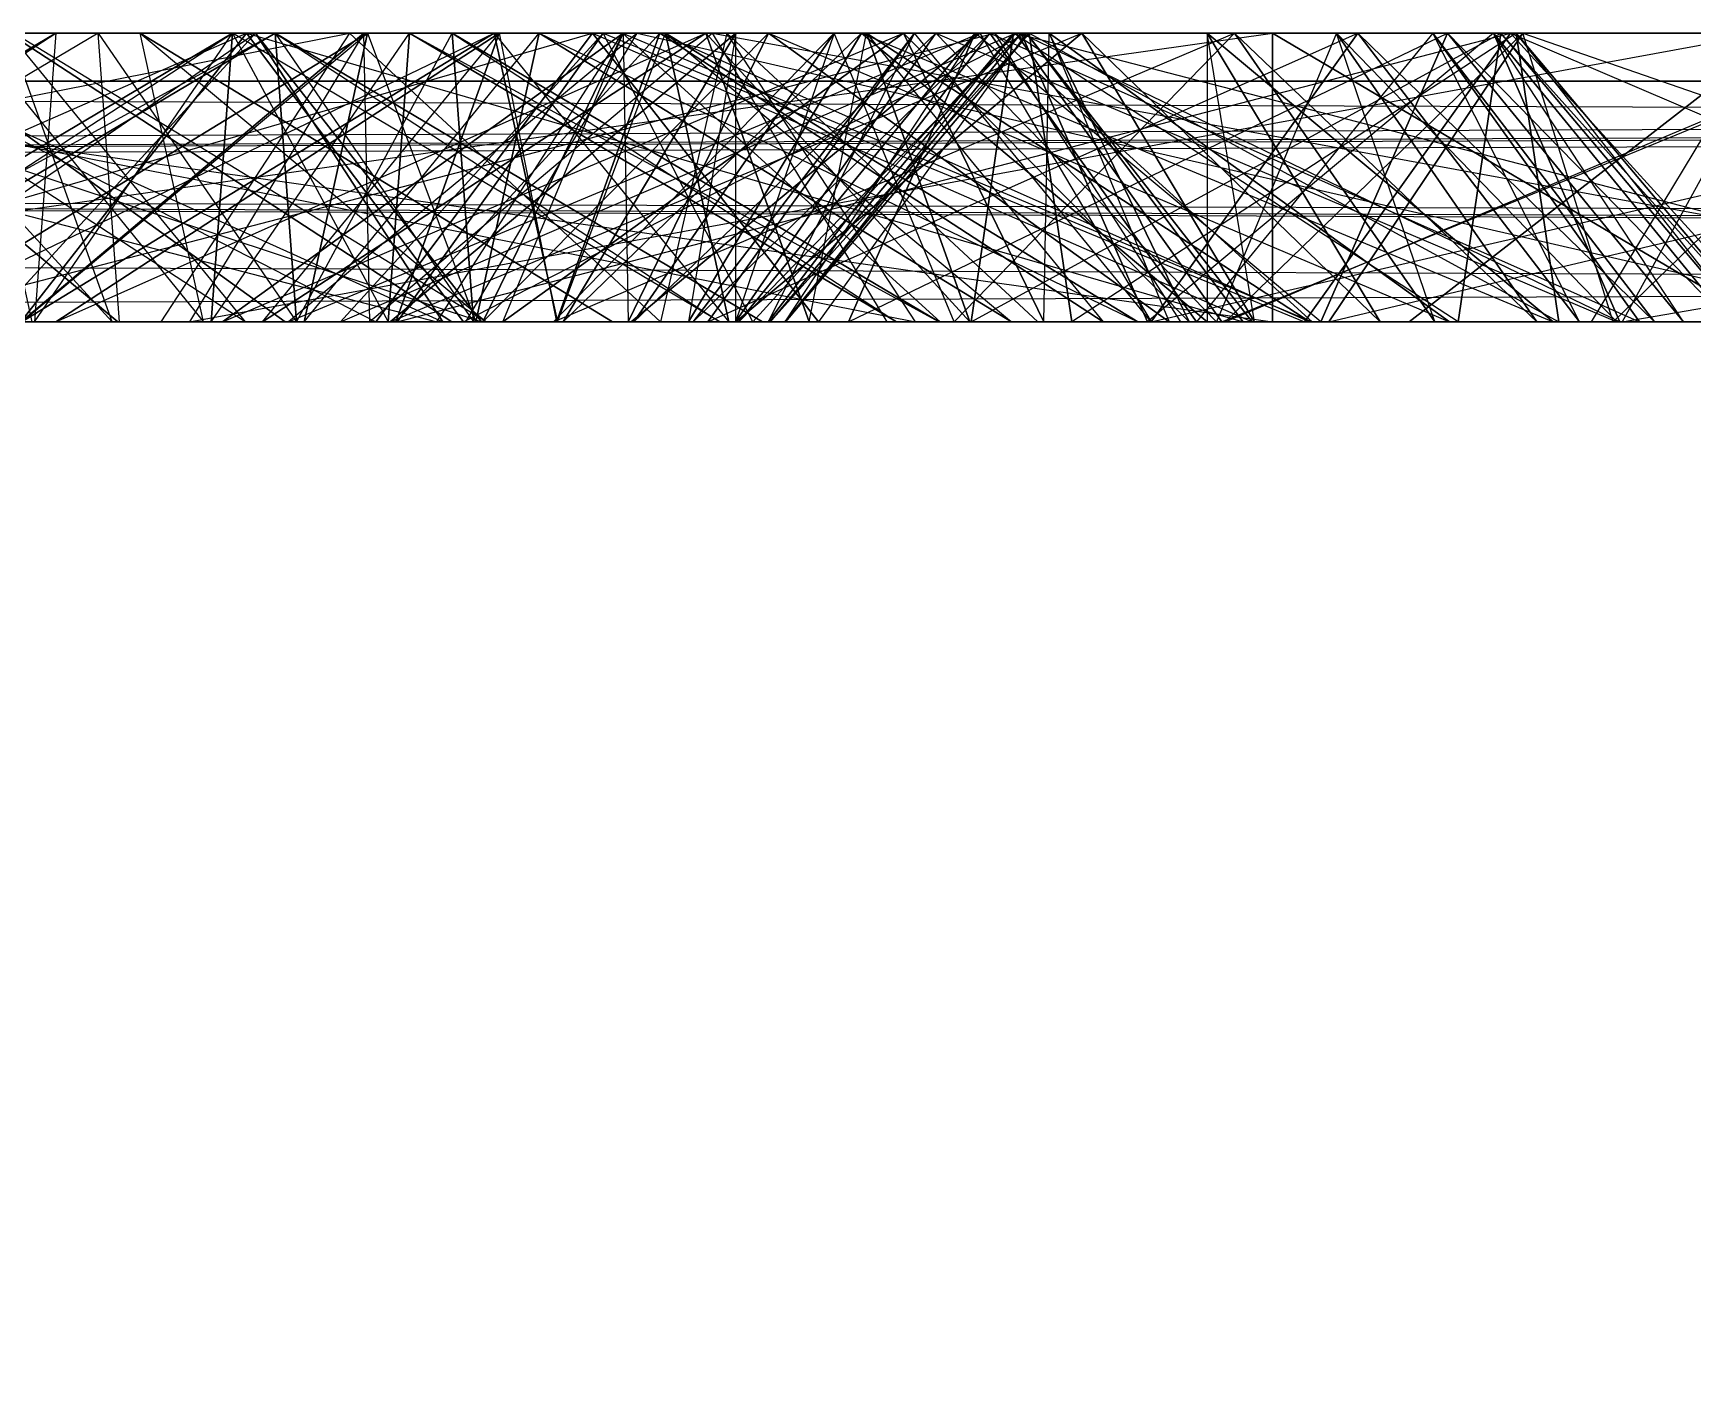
# Model space of a CAD drawing. Extents: x -14.5 to 19.3, y -2 to 15.6.
# Drawn here: x -1.6122 to -1.2674, y 0.2825 to 0.56 of the extents above; entities that cross this region are included whole.
import ezdxf

# ---------------------------------------------------------------- set-up
doc = ezdxf.new("R2010")
doc.units = 0
doc.layers.add('UB3D', color=1, linetype='CONTINUOUS')

msp = doc.modelspace()

# ---------------------------------------------------------------- linework, layer by layer
at = {"layer": 'UB3D', "color": 2}
for points in [[(-12.573002, 0.56, 1.4732), (-12.573002, 0.5, 1.4224), (6.053666, 0.56, 1.4732)], [(-12.573002, 0.5, 1.4224), (6.053666, 0.56, 1.4732), (6.053666, 0.5, 1.4224)], [(-12.573002, 0.5, 1.6256), (-12.573002, 0.56, 1.5748), (6.053666, 0.5, 1.6256)], [(-12.573002, 0.56, 1.5748), (6.053666, 0.5, 1.6256), (6.053666, 0.56, 1.5748)], [(-12.573002, 0.56, 1.4732), (-12.573002, 0.56, 1.5748), (6.053666, 0.56, 1.4732)], [(-12.573002, 0.56, 1.5748), (6.053666, 0.56, 1.4732), (6.053666, 0.56, 1.5748)], [(-12.573002, 0.56, -13.7668), (-12.573002, 0.5, -13.8176), (6.053664, 0.56, -13.7668)], [(-12.573002, 0.5, -13.8176), (6.053664, 0.56, -13.7668), (6.053664, 0.5, -13.8176)], [(-12.573002, 0.5, -13.6144), (-12.573002, 0.56, -13.6652), (6.053664, 0.5, -13.6144)], [(-12.573002, 0.56, -13.6652), (6.053664, 0.5, -13.6144), (6.053664, 0.56, -13.6652)], [(-12.573002, 0.56, -13.7668), (-12.573002, 0.56, -13.6652), (6.053664, 0.56, -13.7668)], [(-12.573002, 0.56, -13.6652), (6.053664, 0.56, -13.7668), (6.053664, 0.56, -13.6652)], [(-10.879668, 0.56, -1.0668), (-10.879668, 0.5, -1.1176), (4.360332, 0.56, -1.0668)], [(-10.879668, 0.5, -1.1176), (4.360332, 0.56, -1.0668), (4.360332, 0.5, -1.1176)], [(-10.879668, 0.5, -0.9144), (-10.879668, 0.56, -0.9652), (4.360332, 0.5, -0.9144)], [(-10.879668, 0.56, -0.9652), (4.360332, 0.5, -0.9144), (4.360332, 0.56, -0.9652)], [(-10.879668, 0.56, -1.0668), (-10.879668, 0.56, -0.9652), (4.360332, 0.56, -1.0668)], [(-10.879668, 0.56, -0.9652), (4.360332, 0.56, -1.0668), (4.360332, 0.56, -0.9652)], [(-10.879668, 0.56, -11.2268), (-10.879668, 0.5, -11.2776), (4.360332, 0.56, -11.2268)], [(-10.879668, 0.5, -11.2776), (4.360332, 0.56, -11.2268), (4.360332, 0.5, -11.2776)], [(-10.879668, 0.5, -11.0744), (-10.879668, 0.56, -11.1252), (4.360332, 0.5, -11.0744)], [(-10.879668, 0.56, -11.1252), (4.360332, 0.5, -11.0744), (4.360332, 0.56, -11.1252)], [(-10.879668, 0.56, -11.2268), (-10.879668, 0.56, -11.1252), (4.360332, 0.56, -11.2268)], [(-10.879668, 0.56, -11.1252), (4.360332, 0.56, -11.2268), (4.360332, 0.56, -11.1252)], [(-10.456336, 0.56, -1.490133), (-10.456336, 0.5, -1.540933), (3.936998, 0.56, -1.490133)], [(-10.456336, 0.5, -1.540933), (3.936998, 0.56, -1.490133), (3.936998, 0.5, -1.540933)], [(-10.456336, 0.5, -1.337733), (-10.456336, 0.56, -1.388533), (3.936998, 0.5, -1.337733)], [(-10.456336, 0.56, -1.388533), (3.936998, 0.5, -1.337733), (3.936998, 0.56, -1.388533)], [(-10.456336, 0.56, -1.490133), (-10.456336, 0.56, -1.388533), (3.936998, 0.56, -1.490133)], [(-10.456336, 0.56, -1.388533), (3.936998, 0.56, -1.490133), (3.936998, 0.56, -1.388533)], [(-10.456336, 0.56, -10.803467), (-10.456336, 0.5, -10.854267), (3.936998, 0.56, -10.803467)], [(-10.456336, 0.5, -10.854267), (3.936998, 0.56, -10.803467), (3.936998, 0.5, -10.854267)], [(-10.456336, 0.5, -10.651067), (-10.456336, 0.56, -10.701867), (3.936998, 0.5, -10.651067)], [(-10.456336, 0.56, -10.701867), (3.936998, 0.5, -10.651067), (3.936998, 0.56, -10.701867)], [(-10.456336, 0.56, -10.803467), (-10.456336, 0.56, -10.701867), (3.936998, 0.56, -10.803467)], [(-10.456336, 0.56, -10.701867), (3.936998, 0.56, -10.803467), (3.936998, 0.56, -10.701867)], [(-1.810698, 0.56, 3.959544), (-1.849896, 0.5, 3.927231), (-1.546424, 0.56, 3.638954)], [(-1.849896, 0.5, 3.927231), (-1.546424, 0.56, 3.638954), (-1.585622, 0.5, 3.606641)], [(-1.810698, 0.56, 3.959544), (-1.732302, 0.56, 4.024168), (-1.546424, 0.56, 3.638954)], [(-1.798156, 0.5, 9.85607), (-1.759528, 0.56, 9.823078), (-1.528327, 0.5, 10.171999)], [(-1.700197, 0.56, 8.21405), (-1.794061, 0.56, 8.25293), (-1.565935, 0.56, 8.538189)], [(-1.794061, 0.56, 8.25293), (-1.565935, 0.56, 8.538189), (-1.659799, 0.56, 8.577069)], [(-1.778002, 0.56, -5.723467), (-1.778002, 0.5, -5.774267), (-1.354666, 0.56, -5.723467)], [(-1.778002, 0.5, -5.774267), (-1.354666, 0.56, -5.723467), (-1.354666, 0.5, -5.774267)], [(-1.778002, 0.5, -5.571067), (-1.778002, 0.56, -5.621867), (-1.354666, 0.5, -5.571067)], [(-1.778002, 0.56, -5.621867), (-1.354666, 0.5, -5.571067), (-1.354666, 0.56, -5.621867)], [(-1.778002, 0.56, -5.723467), (-1.778002, 0.56, -5.621867), (-1.354666, 0.56, -5.723467)], [(-1.778002, 0.56, -5.621867), (-1.354666, 0.56, -5.723467), (-1.354666, 0.56, -5.621867)], [(-1.759528, 0.56, 9.823078), (-1.528327, 0.5, 10.171999), (-1.489699, 0.56, 10.139007)], [(-1.682272, 0.56, 9.757096), (-1.759528, 0.56, 9.823078), (-1.412443, 0.56, 10.073025)], [(-1.759528, 0.56, 9.823078), (-1.412443, 0.56, 10.073025), (-1.489699, 0.56, 10.139007)], [(-1.693104, 0.5, 4.056481), (-1.732302, 0.56, 4.024168), (-1.42883, 0.5, 3.735891)], [(-1.732302, 0.56, 4.024168), (-1.42883, 0.5, 3.735891), (-1.468028, 0.56, 3.703578)], [(-1.732302, 0.56, 4.024168), (-1.546424, 0.56, 3.638954), (-1.468028, 0.56, 3.703578)], [(-1.70869, 0.5, -6.557901), (-1.607482, 0.56, -6.566756), (-1.61191, 0.5, -6.61736)], [(-1.70869, 0.5, -6.557901), (-1.699836, 0.5, -6.456693), (-1.607482, 0.56, -6.566756)], [(-1.70869, 0.5, -6.134501), (-1.607482, 0.56, -6.143356), (-1.61191, 0.5, -6.19396)], [(-1.70869, 0.5, -6.134501), (-1.699836, 0.5, -6.033293), (-1.607482, 0.56, -6.143356)], [(-1.614721, 0.5, 8.444054), (-1.704839, 0.5, 8.490966), (-1.567808, 0.56, 8.534173)], [(-1.704839, 0.5, 8.490966), (-1.567808, 0.56, 8.534173), (-1.657926, 0.56, 8.581085)], [(-1.657926, 0.56, 5.134914), (-1.702986, 0.5, 5.111457), (-1.495923, 0.56, 4.82371)], [(-1.702986, 0.5, 5.111457), (-1.495923, 0.56, 4.82371), (-1.540983, 0.5, 4.800253)], [(-1.702986, 0.5, 8.604542), (-1.657926, 0.56, 8.581085), (-1.540983, 0.5, 8.915745)], [(-1.653264, 0.5, 5.521389), (-1.700197, 0.56, 5.501949), (-1.519002, 0.5, 5.19725)], [(-1.700197, 0.56, 5.501949), (-1.519002, 0.5, 5.19725), (-1.565935, 0.56, 5.17781)], [(-1.700197, 0.56, 5.501949), (-1.659799, 0.56, 5.13893), (-1.565935, 0.56, 5.17781)], [(-1.700197, 0.56, 8.21405), (-1.653264, 0.5, 8.19461), (-1.565935, 0.56, 8.538189)], [(-1.699836, 0.5, -6.456693), (-1.5942, 0.5, -6.414944), (-1.598628, 0.56, -6.465548)], [(-1.699836, 0.5, -6.456693), (-1.607482, 0.56, -6.566756), (-1.598628, 0.56, -6.465548)], [(-1.699836, 0.5, -6.033293), (-1.5942, 0.5, -5.991544), (-1.598628, 0.56, -6.042148)], [(-1.699836, 0.5, -6.033293), (-1.607482, 0.56, -6.143356), (-1.598628, 0.56, -6.042148)], [(-1.682272, 0.56, 9.757096), (-1.643644, 0.5, 9.724104), (-1.412443, 0.56, 10.073025)], [(-1.660162, 0.56, -6.552641), (-1.681631, 0.5, -6.59868), (-1.568084, 0.5, -6.595578)], [(-1.660162, 0.56, -6.129241), (-1.681631, 0.5, -6.17528), (-1.568084, 0.5, -6.172178)], [(-1.671934, 0.5, -6.137784), (-1.570726, 0.56, -6.146636), (-1.575152, 0.5, -6.19724)], [(-1.671934, 0.5, -6.137784), (-1.663082, 0.5, -6.036576), (-1.570726, 0.56, -6.146636)], [(-1.671934, 0.5, -6.477619), (-1.575154, 0.5, -6.41816), (-1.570726, 0.56, -6.468764)], [(-1.66308, 0.5, -6.578827), (-1.671934, 0.5, -6.477619), (-1.561872, 0.56, -6.569972)], [(-1.671934, 0.5, -6.477619), (-1.561872, 0.56, -6.569972), (-1.570726, 0.56, -6.468764)], [(-1.630518, 0.5, -6.398008), (-1.666438, 0.56, -6.433928), (-1.594599, 0.5, -6.505767)], [(-1.666438, 0.56, -6.433928), (-1.666437, 0.5, -6.577605), (-1.594599, 0.5, -6.505767)], [(-1.630518, 0.5, -5.974608), (-1.666438, 0.56, -6.010528), (-1.594599, 0.5, -6.082367)], [(-1.666438, 0.56, -6.010528), (-1.666437, 0.5, -6.154205), (-1.594599, 0.5, -6.082367)], [(-1.663082, 0.5, -6.036576), (-1.557448, 0.5, -5.994824), (-1.561874, 0.56, -6.045428)], [(-1.663082, 0.5, -6.036576), (-1.570726, 0.56, -6.146636), (-1.561874, 0.56, -6.045428)], [(-1.66308, 0.5, -6.578827), (-1.561872, 0.56, -6.569972), (-1.557444, 0.5, -6.620576)], [(-1.660162, 0.56, -6.552641), (-1.617226, 0.56, -6.460563), (-1.568084, 0.5, -6.595578)], [(-1.660162, 0.56, -6.129241), (-1.617226, 0.56, -6.037163), (-1.568084, 0.5, -6.172178)], [(-1.659799, 0.56, 5.13893), (-1.565935, 0.56, 5.17781), (-1.620919, 0.5, 5.045065)], [(-1.565935, 0.56, 8.538189), (-1.659799, 0.56, 8.577069), (-1.527055, 0.5, 8.632054)], [(-1.659799, 0.56, 8.577069), (-1.527055, 0.5, 8.632054), (-1.620919, 0.5, 8.670934)], [(-1.614721, 0.5, 5.271945), (-1.657926, 0.56, 5.134914), (-1.567808, 0.56, 5.181826)], [(-1.657926, 0.56, 5.134914), (-1.567808, 0.56, 5.181826), (-1.495923, 0.56, 4.82371)], [(-1.657926, 0.56, 8.581085), (-1.540983, 0.5, 8.915745), (-1.495923, 0.56, 8.892288)], [(-1.567808, 0.56, 8.534173), (-1.657926, 0.56, 8.581085), (-1.405805, 0.56, 8.845376)], [(-1.657926, 0.56, 8.581085), (-1.405805, 0.56, 8.845376), (-1.495923, 0.56, 8.892288)], [(-1.653264, 0.5, 8.19461), (-1.565935, 0.56, 8.538189), (-1.519002, 0.5, 8.518749)], [(-1.629196, 0.5, -6.398931), (-1.650665, 0.56, -6.44497), (-1.595757, 0.5, -6.414524)], [(-1.650665, 0.56, -6.44497), (-1.595757, 0.5, -6.414524), (-1.617226, 0.56, -6.460563)], [(-1.629196, 0.5, -5.975531), (-1.650665, 0.56, -6.02157), (-1.595757, 0.5, -5.991124)], [(-1.650665, 0.56, -6.02157), (-1.595757, 0.5, -5.991124), (-1.617226, 0.56, -6.037163)], [(-1.643644, 0.5, 9.724104), (-1.412443, 0.56, 10.073025), (-1.373815, 0.5, 10.040033)], [(-1.613863, 0.5, -6.407787), (-1.642998, 0.56, -6.449398), (-1.559776, 0.5, -6.507668)], [(-1.642998, 0.56, -6.449398), (-1.618046, 0.5, -6.59089), (-1.559776, 0.5, -6.507668)], [(-1.613863, 0.5, -5.984387), (-1.642998, 0.56, -6.025998), (-1.559776, 0.5, -6.084268)], [(-1.642998, 0.56, -6.025998), (-1.618046, 0.5, -6.16749), (-1.559776, 0.5, -6.084268)], [(-1.640825, 0.5, -6.122017), (-1.542692, 0.56, -6.148313), (-1.55584, 0.5, -6.19738)], [(-1.640825, 0.5, -6.122017), (-1.614529, 0.5, -6.023885), (-1.542692, 0.56, -6.148313)], [(-1.640825, 0.5, -6.493382), (-1.55584, 0.5, -6.418019), (-1.542692, 0.56, -6.467086)], [(-1.614529, 0.5, -6.591514), (-1.640825, 0.5, -6.493382), (-1.516396, 0.56, -6.565218)], [(-1.640825, 0.5, -6.493382), (-1.516396, 0.56, -6.565218), (-1.542692, 0.56, -6.467086)], [(-1.616203, 0.56, -6.565218), (-1.629351, 0.5, -6.614285), (-1.51807, 0.5, -6.591514)], [(-1.616203, 0.56, -6.141818), (-1.629351, 0.5, -6.190885), (-1.51807, 0.5, -6.168114)], [(-1.612398, 0.5, -6.408469), (-1.625546, 0.56, -6.457536), (-1.576759, 0.5, -6.418019)], [(-1.625546, 0.56, -6.457536), (-1.576759, 0.5, -6.418019), (-1.589907, 0.56, -6.467086)], [(-1.625546, 0.56, -6.457536), (-1.616203, 0.56, -6.565218), (-1.589907, 0.56, -6.467086)], [(-1.612398, 0.5, -5.985069), (-1.625546, 0.56, -6.034136), (-1.576759, 0.5, -5.994619)], [(-1.625546, 0.56, -6.034136), (-1.576759, 0.5, -5.994619), (-1.589907, 0.56, -6.043686)], [(-1.625546, 0.56, -6.034136), (-1.616203, 0.56, -6.141818), (-1.589907, 0.56, -6.043686)], [(-1.565935, 0.56, 5.17781), (-1.620919, 0.5, 5.045065), (-1.527055, 0.5, 5.083945)], [(-1.595757, 0.5, -6.414524), (-1.617226, 0.56, -6.460563), (-1.525148, 0.5, -6.5035)], [(-1.617226, 0.56, -6.460563), (-1.568084, 0.5, -6.595578), (-1.525148, 0.5, -6.5035)], [(-1.595757, 0.5, -5.991124), (-1.617226, 0.56, -6.037163), (-1.525148, 0.5, -6.0801)], [(-1.617226, 0.56, -6.037163), (-1.568084, 0.5, -6.172178), (-1.525148, 0.5, -6.0801)], [(-1.616203, 0.56, -6.565218), (-1.589907, 0.56, -6.467086), (-1.51807, 0.5, -6.591514)], [(-1.616203, 0.56, -6.141818), (-1.589907, 0.56, -6.043686), (-1.51807, 0.5, -6.168114)], [(-1.614721, 0.5, 5.271945), (-1.522748, 0.5, 5.205283), (-1.567808, 0.56, 5.181826)], [(-1.614721, 0.5, 8.444054), (-1.567808, 0.56, 8.534173), (-1.522748, 0.5, 8.510716)], [(-1.614671, 0.5, 3.708126), (-1.543459, 0.56, 3.63566), (-1.579692, 0.5, 3.600054)], [(-1.614671, 0.5, 3.708126), (-1.542205, 0.5, 3.779338), (-1.543459, 0.56, 3.63566)], [(-1.614529, 0.5, -6.023885), (-1.503248, 0.5, -6.001114), (-1.516396, 0.56, -6.050181)], [(-1.614529, 0.5, -6.023885), (-1.542692, 0.56, -6.148313), (-1.516396, 0.56, -6.050181)], [(-1.614529, 0.5, -6.591514), (-1.516396, 0.56, -6.565218), (-1.503248, 0.5, -6.614285)], [(-1.607482, 0.56, -6.566756), (-1.61191, 0.5, -6.61736), (-1.570726, 0.56, -6.569972)], [(-1.61191, 0.5, -6.61736), (-1.570726, 0.56, -6.569972), (-1.575154, 0.5, -6.620576)], [(-1.607482, 0.56, -6.143356), (-1.61191, 0.5, -6.19396), (-1.570727, 0.56, -6.146572)], [(-1.61191, 0.5, -6.19396), (-1.570727, 0.56, -6.146572), (-1.575155, 0.5, -6.197176)], [(-1.607482, 0.56, -6.566756), (-1.598628, 0.56, -6.465548), (-1.570726, 0.56, -6.569972)], [(-1.607482, 0.56, -6.143356), (-1.598628, 0.56, -6.042148), (-1.570727, 0.56, -6.146572)], [(-1.607451, 0.5, -6.111899), (-1.515373, 0.56, -6.154836), (-1.536842, 0.5, -6.200875)], [(-1.607451, 0.5, -6.111899), (-1.564515, 0.5, -6.019821), (-1.515373, 0.56, -6.154836)], [(-1.60745, 0.5, -6.503498), (-1.53684, 0.5, -6.414524), (-1.515372, 0.56, -6.460563)], [(-1.564516, 0.5, -6.595576), (-1.60745, 0.5, -6.503498), (-1.472438, 0.56, -6.552641)], [(-1.60745, 0.5, -6.503498), (-1.472438, 0.56, -6.552641), (-1.515372, 0.56, -6.460563)], [(-1.5942, 0.5, -6.414944), (-1.598628, 0.56, -6.465548), (-1.557444, 0.5, -6.41816)], [(-1.598628, 0.56, -6.465548), (-1.557444, 0.5, -6.41816), (-1.561872, 0.56, -6.468764)], [(-1.598628, 0.56, -6.465548), (-1.570726, 0.56, -6.569972), (-1.561872, 0.56, -6.468764)], [(-1.5942, 0.5, -5.991544), (-1.598628, 0.56, -6.042148), (-1.557445, 0.5, -5.99476)], [(-1.598628, 0.56, -6.042148), (-1.557445, 0.5, -5.99476), (-1.561873, 0.56, -6.045364)], [(-1.598628, 0.56, -6.042148), (-1.570727, 0.56, -6.146572), (-1.561873, 0.56, -6.045364)], [(-1.576759, 0.5, -6.418019), (-1.589907, 0.56, -6.467086), (-1.491774, 0.5, -6.493382)], [(-1.589907, 0.56, -6.467086), (-1.51807, 0.5, -6.591514), (-1.491774, 0.5, -6.493382)], [(-1.576759, 0.5, -5.994619), (-1.589907, 0.56, -6.043686), (-1.491774, 0.5, -6.069982)], [(-1.589907, 0.56, -6.043686), (-1.51807, 0.5, -6.168114), (-1.491774, 0.5, -6.069982)], [(-1.546424, 0.56, 3.638954), (-1.585622, 0.5, 3.606641), (-1.481799, 0.5, 3.560558)], [(-1.543459, 0.56, 3.63566), (-1.579692, 0.5, 3.600054), (-1.252249, 0.56, 3.339322)], [(-1.579692, 0.5, 3.600054), (-1.252249, 0.56, 3.339322), (-1.288482, 0.5, 3.303716)], [(-1.570727, 0.56, -6.146572), (-1.575155, 0.5, -6.197176), (-1.469519, 0.5, -6.155427)], [(-1.575154, 0.5, -6.41816), (-1.570726, 0.56, -6.468764), (-1.538399, 0.5, -6.414944)], [(-1.570726, 0.56, -6.569972), (-1.575154, 0.5, -6.620576), (-1.469518, 0.5, -6.578827)], [(-1.570726, 0.56, -6.146636), (-1.575152, 0.5, -6.19724), (-1.53397, 0.56, -6.149851)], [(-1.575152, 0.5, -6.19724), (-1.53397, 0.56, -6.149851), (-1.538396, 0.5, -6.200455)], [(-1.572823, 0.5, -6.107731), (-1.489601, 0.56, -6.166001), (-1.518736, 0.5, -6.207612)], [(-1.572823, 0.5, -6.107731), (-1.514553, 0.5, -6.024509), (-1.489601, 0.56, -6.166001)], [(-1.572822, 0.5, -6.507669), (-1.518736, 0.5, -6.407787), (-1.4896, 0.56, -6.449398)], [(-1.514552, 0.5, -6.590891), (-1.572822, 0.5, -6.507669), (-1.43133, 0.56, -6.53262)], [(-1.572822, 0.5, -6.507669), (-1.43133, 0.56, -6.53262), (-1.4896, 0.56, -6.449398)], [(-1.570727, 0.56, -6.146572), (-1.561873, 0.56, -6.045364), (-1.469519, 0.5, -6.155427)], [(-1.570726, 0.56, -6.146636), (-1.561874, 0.56, -6.045428), (-1.53397, 0.56, -6.149851)], [(-1.570726, 0.56, -6.468764), (-1.538399, 0.5, -6.414944), (-1.533971, 0.56, -6.465548)], [(-1.561872, 0.56, -6.569972), (-1.570726, 0.56, -6.468764), (-1.525117, 0.56, -6.566756)], [(-1.570726, 0.56, -6.468764), (-1.525117, 0.56, -6.566756), (-1.533971, 0.56, -6.465548)], [(-1.570726, 0.56, -6.569972), (-1.561872, 0.56, -6.468764), (-1.469518, 0.5, -6.578827)], [(-1.522748, 0.5, 5.205283), (-1.567808, 0.56, 5.181826), (-1.360745, 0.5, 4.894079)], [(-1.567808, 0.56, 5.181826), (-1.360745, 0.5, 4.894079), (-1.405805, 0.56, 4.870622)], [(-1.567808, 0.56, 5.181826), (-1.495923, 0.56, 4.82371), (-1.405805, 0.56, 4.870622)], [(-1.567808, 0.56, 8.534173), (-1.522748, 0.5, 8.510716), (-1.405805, 0.56, 8.845376)], [(-1.519002, 0.5, 5.19725), (-1.565935, 0.56, 5.17781), (-1.527055, 0.5, 5.083945)], [(-1.565935, 0.56, 8.538189), (-1.519002, 0.5, 8.518749), (-1.527055, 0.5, 8.632054)], [(-1.564516, 0.5, -6.595576), (-1.472438, 0.56, -6.552641), (-1.45097, 0.5, -6.59868)], [(-1.564515, 0.5, -6.019821), (-1.450968, 0.5, -6.016719), (-1.472437, 0.56, -6.062758)], [(-1.564515, 0.5, -6.019821), (-1.515373, 0.56, -6.154836), (-1.472437, 0.56, -6.062758)], [(-1.557448, 0.5, -5.994824), (-1.561874, 0.56, -6.045428), (-1.520692, 0.5, -5.998039)], [(-1.561874, 0.56, -6.045428), (-1.520692, 0.5, -5.998039), (-1.525118, 0.56, -6.048643)], [(-1.561874, 0.56, -6.045428), (-1.53397, 0.56, -6.149851), (-1.525118, 0.56, -6.048643)], [(-1.557445, 0.5, -5.99476), (-1.561873, 0.56, -6.045364), (-1.460665, 0.5, -6.054219)], [(-1.561873, 0.56, -6.045364), (-1.469519, 0.5, -6.155427), (-1.460665, 0.5, -6.054219)], [(-1.561872, 0.56, -6.569972), (-1.557444, 0.5, -6.620576), (-1.525117, 0.56, -6.566756)], [(-1.557444, 0.5, -6.41816), (-1.561872, 0.56, -6.468764), (-1.460664, 0.5, -6.477619)], [(-1.561872, 0.56, -6.468764), (-1.469518, 0.5, -6.578827), (-1.460664, 0.5, -6.477619)], [(-1.559143, 0.5, 10.071037), (-1.522283, 0.5, 10.178482), (-1.486677, 0.56, 10.142249)], [(-1.487931, 0.5, 9.998571), (-1.559143, 0.5, 10.071037), (-1.415465, 0.56, 10.069783)], [(-1.559143, 0.5, 10.071037), (-1.415465, 0.56, 10.069783), (-1.486677, 0.56, 10.142249)], [(-1.557444, 0.5, -6.620576), (-1.525117, 0.56, -6.566756), (-1.520689, 0.5, -6.61736)], [(-1.542692, 0.56, -6.148313), (-1.55584, 0.5, -6.19738), (-1.507053, 0.56, -6.157863)], [(-1.55584, 0.5, -6.19738), (-1.507053, 0.56, -6.157863), (-1.520201, 0.5, -6.20693)], [(-1.55584, 0.5, -6.418019), (-1.542692, 0.56, -6.467086), (-1.520201, 0.5, -6.408469)], [(-1.548297, 0.5, 4.90556), (-1.493708, 0.56, 4.819872), (-1.536552, 0.5, 4.792577)], [(-1.548297, 0.5, 4.90556), (-1.462609, 0.5, 4.960148), (-1.493708, 0.56, 4.819872)], [(-1.548297, 0.5, 8.810438), (-1.536552, 0.5, 8.923421), (-1.493708, 0.56, 8.896126)], [(-1.462609, 0.5, 8.75585), (-1.548297, 0.5, 8.810438), (-1.40802, 0.56, 8.841538)], [(-1.548297, 0.5, 8.810438), (-1.40802, 0.56, 8.841538), (-1.493708, 0.56, 8.896126)], [(-1.546424, 0.56, 3.638954), (-1.468028, 0.56, 3.703578), (-1.481799, 0.5, 3.560558)], [(-1.542205, 0.5, 3.779338), (-1.543459, 0.56, 3.63566), (-1.470993, 0.56, 3.706872)], [(-1.543459, 0.56, 3.63566), (-1.470993, 0.56, 3.706872), (-1.252249, 0.56, 3.339322)], [(-1.542692, 0.56, -6.148313), (-1.516396, 0.56, -6.050181), (-1.507053, 0.56, -6.157863)], [(-1.542692, 0.56, -6.467086), (-1.520201, 0.5, -6.408469), (-1.507053, 0.56, -6.457536)], [(-1.516396, 0.56, -6.565218), (-1.542692, 0.56, -6.467086), (-1.480757, 0.56, -6.555668)], [(-1.542692, 0.56, -6.467086), (-1.480757, 0.56, -6.555668), (-1.507053, 0.56, -6.457536)], [(-1.542205, 0.5, 3.779338), (-1.43476, 0.5, 3.742478), (-1.470993, 0.56, 3.706872)], [(-1.495923, 0.56, 4.82371), (-1.540983, 0.5, 4.800253), (-1.44901, 0.5, 4.733591)], [(-1.540983, 0.5, 8.915745), (-1.495923, 0.56, 8.892288), (-1.44901, 0.5, 8.982407)], [(-1.538399, 0.5, -6.414944), (-1.533971, 0.56, -6.465548), (-1.432763, 0.5, -6.456693)], [(-1.53397, 0.56, -6.149851), (-1.538396, 0.5, -6.200455), (-1.432762, 0.5, -6.158703)], [(-1.538, 0.5, -6.109632), (-1.466161, 0.56, -6.181471), (-1.502081, 0.5, -6.217391)], [(-1.538, 0.5, -6.109632), (-1.466162, 0.5, -6.037794), (-1.466161, 0.56, -6.181471)], [(-1.538, 0.5, -6.505767), (-1.502081, 0.5, -6.398008), (-1.466161, 0.56, -6.433928)], [(-1.466162, 0.5, -6.577605), (-1.538, 0.5, -6.505767), (-1.394323, 0.56, -6.505766)], [(-1.538, 0.5, -6.505767), (-1.394323, 0.56, -6.505766), (-1.466161, 0.56, -6.433928)], [(-1.515373, 0.56, -6.154836), (-1.536842, 0.5, -6.200875), (-1.481934, 0.56, -6.170429)], [(-1.536842, 0.5, -6.200875), (-1.481934, 0.56, -6.170429), (-1.503403, 0.5, -6.216468)], [(-1.53684, 0.5, -6.414524), (-1.515372, 0.56, -6.460563), (-1.5034, 0.5, -6.398931)], [(-1.493708, 0.56, 4.819872), (-1.536552, 0.5, 4.792577), (-1.305199, 0.56, 4.523973)], [(-1.536552, 0.5, 4.792577), (-1.305199, 0.56, 4.523973), (-1.348043, 0.5, 4.496678)], [(-1.536552, 0.5, 8.923421), (-1.493708, 0.56, 8.896126), (-1.348043, 0.5, 9.219321)], [(-1.525117, 0.56, -6.566756), (-1.533971, 0.56, -6.465548), (-1.423909, 0.5, -6.557901)], [(-1.533971, 0.56, -6.465548), (-1.423909, 0.5, -6.557901), (-1.432763, 0.5, -6.456693)], [(-1.53397, 0.56, -6.149851), (-1.525118, 0.56, -6.048643), (-1.432762, 0.5, -6.158703)], [(-1.528327, 0.5, 10.171999), (-1.489699, 0.56, 10.139007), (-1.423716, 0.5, 10.216263)], [(-1.520692, 0.5, -5.998039), (-1.525118, 0.56, -6.048643), (-1.42391, 0.5, -6.057495)], [(-1.525118, 0.56, -6.048643), (-1.432762, 0.5, -6.158703), (-1.42391, 0.5, -6.057495)], [(-1.525117, 0.56, -6.566756), (-1.520689, 0.5, -6.61736), (-1.423909, 0.5, -6.557901)], [(-1.522748, 0.5, 8.510716), (-1.405805, 0.56, 8.845376), (-1.360745, 0.5, 8.821919)], [(-1.522283, 0.5, 10.178482), (-1.486677, 0.56, 10.142249), (-1.225945, 0.5, 10.469692)], [(-1.507053, 0.56, -6.157863), (-1.520201, 0.5, -6.20693), (-1.40892, 0.5, -6.184159)], [(-1.520201, 0.5, -6.408469), (-1.507053, 0.56, -6.457536), (-1.40892, 0.5, -6.43124)], [(-1.489601, 0.56, -6.166001), (-1.518736, 0.5, -6.207612), (-1.459377, 0.56, -6.187163)], [(-1.518736, 0.5, -6.207612), (-1.459377, 0.56, -6.187163), (-1.488512, 0.5, -6.228774)], [(-1.518736, 0.5, -6.407787), (-1.4896, 0.56, -6.449398), (-1.488513, 0.5, -6.386625)], [(-1.503248, 0.5, -6.001114), (-1.516396, 0.56, -6.050181), (-1.467609, 0.5, -6.010664)], [(-1.516396, 0.56, -6.050181), (-1.467609, 0.5, -6.010664), (-1.480757, 0.56, -6.059731)], [(-1.516396, 0.56, -6.050181), (-1.507053, 0.56, -6.157863), (-1.480757, 0.56, -6.059731)], [(-1.516396, 0.56, -6.565218), (-1.503248, 0.5, -6.614285), (-1.480757, 0.56, -6.555668)], [(-1.515373, 0.56, -6.154836), (-1.472437, 0.56, -6.062758), (-1.481934, 0.56, -6.170429)], [(-1.515372, 0.56, -6.460563), (-1.5034, 0.5, -6.398931), (-1.481932, 0.56, -6.44497)], [(-1.472438, 0.56, -6.552641), (-1.515372, 0.56, -6.460563), (-1.438998, 0.56, -6.537048)], [(-1.515372, 0.56, -6.460563), (-1.438998, 0.56, -6.537048), (-1.481932, 0.56, -6.44497)], [(-1.514553, 0.5, -6.024509), (-1.402196, 0.5, -6.041168), (-1.431331, 0.56, -6.082779)], [(-1.514553, 0.5, -6.024509), (-1.489601, 0.56, -6.166001), (-1.431331, 0.56, -6.082779)], [(-1.514552, 0.5, -6.590891), (-1.43133, 0.56, -6.53262), (-1.402194, 0.5, -6.574231)], [(-1.507053, 0.56, -6.157863), (-1.480757, 0.56, -6.059731), (-1.40892, 0.5, -6.184159)], [(-1.480757, 0.56, -6.555668), (-1.507053, 0.56, -6.457536), (-1.382624, 0.5, -6.529372)], [(-1.507053, 0.56, -6.457536), (-1.382624, 0.5, -6.529372), (-1.40892, 0.5, -6.43124)], [(-1.504033, 0.5, -6.117555), (-1.445763, 0.56, -6.200777), (-1.487374, 0.5, -6.229912)], [(-1.504033, 0.5, -6.117555), (-1.420811, 0.5, -6.059285), (-1.445763, 0.56, -6.200777)], [(-1.504033, 0.5, -6.497844), (-1.487374, 0.5, -6.385487), (-1.445763, 0.56, -6.414622)], [(-1.420811, 0.5, -6.556114), (-1.504033, 0.5, -6.497844), (-1.362541, 0.56, -6.472892)], [(-1.504033, 0.5, -6.497844), (-1.362541, 0.56, -6.472892), (-1.445763, 0.56, -6.414622)], [(-1.481934, 0.56, -6.170429), (-1.503403, 0.5, -6.216468), (-1.389856, 0.5, -6.213366)], [(-1.5034, 0.5, -6.398931), (-1.481932, 0.56, -6.44497), (-1.389854, 0.5, -6.402035)], [(-1.503248, 0.5, -6.614285), (-1.480757, 0.56, -6.555668), (-1.467609, 0.5, -6.604735)], [(-1.466161, 0.56, -6.181471), (-1.502081, 0.5, -6.217391), (-1.440071, 0.56, -6.207561)], [(-1.502081, 0.5, -6.217391), (-1.440071, 0.56, -6.207561), (-1.475991, 0.5, -6.243481)], [(-1.502081, 0.5, -6.398008), (-1.466161, 0.56, -6.433928), (-1.475991, 0.5, -6.371918)], [(-1.495923, 0.56, 4.82371), (-1.405805, 0.56, 4.870622), (-1.44901, 0.5, 4.733591)], [(-1.405805, 0.56, 8.845376), (-1.495923, 0.56, 8.892288), (-1.358892, 0.5, 8.935495)], [(-1.495923, 0.56, 8.892288), (-1.358892, 0.5, 8.935495), (-1.44901, 0.5, 8.982407)], [(-1.462609, 0.5, 4.960148), (-1.493708, 0.56, 4.819872), (-1.40802, 0.56, 4.87446)], [(-1.493708, 0.56, 4.819872), (-1.40802, 0.56, 4.87446), (-1.305199, 0.56, 4.523973)], [(-1.493708, 0.56, 8.896126), (-1.348043, 0.5, 9.219321), (-1.305199, 0.56, 9.192026)], [(-1.40802, 0.56, 8.841538), (-1.493708, 0.56, 8.896126), (-1.219511, 0.56, 9.137438)], [(-1.493708, 0.56, 8.896126), (-1.219511, 0.56, 9.137438), (-1.305199, 0.56, 9.192026)], [(-1.412443, 0.56, 10.073025), (-1.489699, 0.56, 10.139007), (-1.34646, 0.5, 10.150281)], [(-1.489699, 0.56, 10.139007), (-1.34646, 0.5, 10.150281), (-1.423716, 0.5, 10.216263)], [(-1.489601, 0.56, -6.166001), (-1.431331, 0.56, -6.082779), (-1.459377, 0.56, -6.187163)], [(-1.4896, 0.56, -6.449398), (-1.488513, 0.5, -6.386625), (-1.459377, 0.56, -6.428236)], [(-1.43133, 0.56, -6.53262), (-1.4896, 0.56, -6.449398), (-1.401107, 0.56, -6.511458)], [(-1.4896, 0.56, -6.449398), (-1.401107, 0.56, -6.511458), (-1.459377, 0.56, -6.428236)], [(-1.488513, 0.5, -6.386625), (-1.459377, 0.56, -6.428236), (-1.376155, 0.5, -6.369965)], [(-1.459377, 0.56, -6.187163), (-1.488512, 0.5, -6.228774), (-1.376155, 0.5, -6.245433)], [(-1.487931, 0.5, 9.998571), (-1.415465, 0.56, 10.069783), (-1.379859, 0.5, 10.03355)], [(-1.445763, 0.56, -6.200777), (-1.487374, 0.5, -6.229912), (-1.424601, 0.56, -6.231001)], [(-1.487374, 0.5, -6.229912), (-1.424601, 0.56, -6.231001), (-1.466212, 0.5, -6.260136)], [(-1.487374, 0.5, -6.385487), (-1.445763, 0.56, -6.414622), (-1.466212, 0.5, -6.355263)], [(-1.486677, 0.56, 10.142249), (-1.225945, 0.5, 10.469692), (-1.190339, 0.56, 10.433459)], [(-1.415465, 0.56, 10.069783), (-1.486677, 0.56, 10.142249), (-1.119127, 0.56, 10.360993)], [(-1.486677, 0.56, 10.142249), (-1.119127, 0.56, 10.360993), (-1.190339, 0.56, 10.433459)], [(-1.472437, 0.56, -6.062758), (-1.481934, 0.56, -6.170429), (-1.438998, 0.56, -6.078351)], [(-1.481934, 0.56, -6.170429), (-1.438998, 0.56, -6.078351), (-1.389856, 0.5, -6.213366)], [(-1.438998, 0.56, -6.537048), (-1.481932, 0.56, -6.44497), (-1.34692, 0.5, -6.494113)], [(-1.481932, 0.56, -6.44497), (-1.34692, 0.5, -6.494113), (-1.389854, 0.5, -6.402035)], [(-1.468028, 0.56, 3.703578), (-1.481799, 0.5, 3.560558), (-1.403403, 0.5, 3.625182)], [(-1.467609, 0.5, -6.010664), (-1.480757, 0.56, -6.059731), (-1.382624, 0.5, -6.086027)], [(-1.480757, 0.56, -6.059731), (-1.40892, 0.5, -6.184159), (-1.382624, 0.5, -6.086027)], [(-1.480757, 0.56, -6.555668), (-1.467609, 0.5, -6.604735), (-1.382624, 0.5, -6.529372)], [(-1.440071, 0.56, -6.207561), (-1.475991, 0.5, -6.243481), (-1.368232, 0.5, -6.2794)], [(-1.466161, 0.56, -6.433928), (-1.475991, 0.5, -6.371918), (-1.440071, 0.56, -6.407838)], [(-1.475991, 0.5, -6.371918), (-1.440071, 0.56, -6.407838), (-1.368232, 0.5, -6.335999)], [(-1.471966, 0.5, -6.131256), (-1.429029, 0.56, -6.223334), (-1.475068, 0.5, -6.244803)], [(-1.429029, 0.56, -6.223334), (-1.475068, 0.5, -6.244803), (-1.413436, 0.56, -6.256773)], [(-1.475068, 0.5, -6.244803), (-1.413436, 0.56, -6.256773), (-1.459475, 0.5, -6.278242)], [(-1.471966, 0.5, -6.484143), (-1.475068, 0.5, -6.370596), (-1.429029, 0.56, -6.392065)], [(-1.475068, 0.5, -6.370596), (-1.429029, 0.56, -6.392065), (-1.459475, 0.5, -6.337157)], [(-1.472438, 0.56, -6.552641), (-1.45097, 0.5, -6.59868), (-1.438998, 0.56, -6.537048)], [(-1.450968, 0.5, -6.016719), (-1.472437, 0.56, -6.062758), (-1.417529, 0.5, -6.032312)], [(-1.472437, 0.56, -6.062758), (-1.417529, 0.5, -6.032312), (-1.438998, 0.56, -6.078351)], [(-1.471966, 0.5, -6.131256), (-1.379888, 0.5, -6.08832), (-1.429029, 0.56, -6.223334)], [(-1.379888, 0.5, -6.527079), (-1.471966, 0.5, -6.484143), (-1.336951, 0.56, -6.435001)], [(-1.471966, 0.5, -6.484143), (-1.336951, 0.56, -6.435001), (-1.429029, 0.56, -6.392065)], [(-1.43476, 0.5, 3.742478), (-1.470993, 0.56, 3.706872), (-1.14355, 0.5, 3.44614)], [(-1.470993, 0.56, 3.706872), (-1.14355, 0.5, 3.44614), (-1.179783, 0.56, 3.410534)], [(-1.470993, 0.56, 3.706872), (-1.252249, 0.56, 3.339322), (-1.179783, 0.56, 3.410534)], [(-1.42883, 0.5, 3.735891), (-1.468028, 0.56, 3.703578), (-1.403403, 0.5, 3.625182)], [(-1.424601, 0.56, -6.231001), (-1.466212, 0.5, -6.260136), (-1.366331, 0.5, -6.314223)], [(-1.445763, 0.56, -6.414622), (-1.466212, 0.5, -6.355263), (-1.424601, 0.56, -6.384398)], [(-1.466212, 0.5, -6.355263), (-1.424601, 0.56, -6.384398), (-1.366331, 0.5, -6.301176)], [(-1.466162, 0.5, -6.037794), (-1.358403, 0.5, -6.073713), (-1.394323, 0.56, -6.109633)], [(-1.466162, 0.5, -6.037794), (-1.466161, 0.56, -6.181471), (-1.394323, 0.56, -6.109633)], [(-1.466162, 0.5, -6.577605), (-1.394323, 0.56, -6.505766), (-1.358403, 0.5, -6.541686)], [(-1.466161, 0.56, -6.181471), (-1.394323, 0.56, -6.109633), (-1.440071, 0.56, -6.207561)], [(-1.394323, 0.56, -6.505766), (-1.466161, 0.56, -6.433928), (-1.368233, 0.56, -6.479676)], [(-1.466161, 0.56, -6.433928), (-1.368233, 0.56, -6.479676), (-1.440071, 0.56, -6.407838)], [(-1.442759, 0.5, -6.15032), (-1.416463, 0.56, -6.248453), (-1.46553, 0.5, -6.261601)], [(-1.416463, 0.56, -6.248453), (-1.46553, 0.5, -6.261601), (-1.406913, 0.56, -6.284092)], [(-1.46553, 0.5, -6.261601), (-1.406913, 0.56, -6.284092), (-1.45598, 0.5, -6.29724)], [(-1.442759, 0.5, -6.465079), (-1.46553, 0.5, -6.353798), (-1.416463, 0.56, -6.366946)], [(-1.46553, 0.5, -6.353798), (-1.416463, 0.56, -6.366946), (-1.45598, 0.5, -6.318159)], [(-1.462609, 0.5, 4.960148), (-1.365176, 0.5, 4.901755), (-1.40802, 0.56, 4.87446)], [(-1.462609, 0.5, 8.75585), (-1.40802, 0.56, 8.841538), (-1.365176, 0.5, 8.814243)], [(-1.413436, 0.56, -6.256773), (-1.459475, 0.5, -6.278242), (-1.370499, 0.5, -6.348851)], [(-1.429029, 0.56, -6.392065), (-1.459475, 0.5, -6.337157), (-1.413436, 0.56, -6.358626)], [(-1.459475, 0.5, -6.337157), (-1.413436, 0.56, -6.358626), (-1.370499, 0.5, -6.266548)], [(-1.431331, 0.56, -6.082779), (-1.459377, 0.56, -6.187163), (-1.401107, 0.56, -6.103941)], [(-1.459377, 0.56, -6.187163), (-1.401107, 0.56, -6.103941), (-1.376155, 0.5, -6.245433)], [(-1.401107, 0.56, -6.511458), (-1.459377, 0.56, -6.428236), (-1.317885, 0.5, -6.453187)], [(-1.459377, 0.56, -6.428236), (-1.317885, 0.5, -6.453187), (-1.376155, 0.5, -6.369965)], [(-1.417303, 0.5, -6.174162), (-1.408451, 0.56, -6.27537), (-1.459055, 0.5, -6.279796)], [(-1.408451, 0.56, -6.27537), (-1.459055, 0.5, -6.279796), (-1.405236, 0.56, -6.312125)], [(-1.459055, 0.5, -6.279796), (-1.405236, 0.56, -6.312125), (-1.45584, 0.5, -6.316551)], [(-1.417303, 0.5, -6.441237), (-1.459055, 0.5, -6.335603), (-1.408451, 0.56, -6.340029)], [(-1.459055, 0.5, -6.335603), (-1.408451, 0.56, -6.340029), (-1.45584, 0.5, -6.298847)], [(-1.406913, 0.56, -6.284092), (-1.45598, 0.5, -6.29724), (-1.380617, 0.5, -6.382225)], [(-1.416463, 0.56, -6.366946), (-1.45598, 0.5, -6.318159), (-1.406913, 0.56, -6.331307)], [(-1.45598, 0.5, -6.318159), (-1.406913, 0.56, -6.331307), (-1.380617, 0.5, -6.233174)], [(-1.405236, 0.56, -6.312125), (-1.45584, 0.5, -6.316551), (-1.396384, 0.5, -6.413333)], [(-1.408451, 0.56, -6.340029), (-1.45584, 0.5, -6.298847), (-1.405236, 0.56, -6.303273)], [(-1.45584, 0.5, -6.298847), (-1.405236, 0.56, -6.303273), (-1.396384, 0.5, -6.202065)], [(-1.45097, 0.5, -6.59868), (-1.438998, 0.56, -6.537048), (-1.41753, 0.5, -6.583087)], [(-1.405805, 0.56, 4.870622), (-1.44901, 0.5, 4.733591), (-1.358892, 0.5, 4.780503)], [(-1.420811, 0.5, -6.059285), (-1.445763, 0.56, -6.200777), (-1.362541, 0.56, -6.142507)], [(-1.445763, 0.56, -6.200777), (-1.362541, 0.56, -6.142507), (-1.424601, 0.56, -6.231001)], [(-1.362541, 0.56, -6.472892), (-1.445763, 0.56, -6.414622), (-1.341379, 0.56, -6.442668)], [(-1.445763, 0.56, -6.414622), (-1.341379, 0.56, -6.442668), (-1.424601, 0.56, -6.384398)], [(-1.442759, 0.5, -6.15032), (-1.344627, 0.5, -6.124024), (-1.416463, 0.56, -6.248453)], [(-1.344627, 0.5, -6.491375), (-1.442759, 0.5, -6.465079), (-1.318331, 0.56, -6.393242)], [(-1.442759, 0.5, -6.465079), (-1.318331, 0.56, -6.393242), (-1.416463, 0.56, -6.366946)], [(-1.394323, 0.56, -6.109633), (-1.440071, 0.56, -6.207561), (-1.368233, 0.56, -6.135723)], [(-1.440071, 0.56, -6.207561), (-1.368233, 0.56, -6.135723), (-1.368232, 0.5, -6.2794)], [(-1.368233, 0.56, -6.479676), (-1.440071, 0.56, -6.407838), (-1.296394, 0.5, -6.407837)], [(-1.440071, 0.56, -6.407838), (-1.296394, 0.5, -6.407837), (-1.368232, 0.5, -6.335999)], [(-1.417529, 0.5, -6.032312), (-1.438998, 0.56, -6.078351), (-1.34692, 0.5, -6.121288)], [(-1.438998, 0.56, -6.078351), (-1.389856, 0.5, -6.213366), (-1.34692, 0.5, -6.121288)], [(-1.438998, 0.56, -6.537048), (-1.41753, 0.5, -6.583087), (-1.34692, 0.5, -6.494113)], [(-1.402196, 0.5, -6.041168), (-1.431331, 0.56, -6.082779), (-1.371972, 0.5, -6.06233)], [(-1.431331, 0.56, -6.082779), (-1.371972, 0.5, -6.06233), (-1.401107, 0.56, -6.103941)], [(-1.43133, 0.56, -6.53262), (-1.402194, 0.5, -6.574231), (-1.401107, 0.56, -6.511458)], [(-1.379888, 0.5, -6.08832), (-1.429029, 0.56, -6.223334), (-1.336951, 0.56, -6.180398)], [(-1.429029, 0.56, -6.223334), (-1.336951, 0.56, -6.180398), (-1.413436, 0.56, -6.256773)], [(-1.336951, 0.56, -6.435001), (-1.429029, 0.56, -6.392065), (-1.321358, 0.56, -6.401562)], [(-1.429029, 0.56, -6.392065), (-1.321358, 0.56, -6.401562), (-1.413436, 0.56, -6.358626)], [(-1.362541, 0.56, -6.142507), (-1.424601, 0.56, -6.231001), (-1.341379, 0.56, -6.172731)], [(-1.424601, 0.56, -6.231001), (-1.341379, 0.56, -6.172731), (-1.366331, 0.5, -6.314223)], [(-1.341379, 0.56, -6.442668), (-1.424601, 0.56, -6.384398), (-1.283109, 0.5, -6.359446)], [(-1.424601, 0.56, -6.384398), (-1.283109, 0.5, -6.359446), (-1.366331, 0.5, -6.301176)], [(-1.420811, 0.5, -6.059285), (-1.32093, 0.5, -6.113372), (-1.362541, 0.56, -6.142507)], [(-1.420811, 0.5, -6.556114), (-1.362541, 0.56, -6.472892), (-1.32093, 0.5, -6.502027)], [(-1.417303, 0.5, -6.174162), (-1.316095, 0.5, -6.16531), (-1.408451, 0.56, -6.27537)], [(-1.316095, 0.5, -6.450089), (-1.417303, 0.5, -6.441237), (-1.307243, 0.56, -6.348881)], [(-1.417303, 0.5, -6.441237), (-1.307243, 0.56, -6.348881), (-1.408451, 0.56, -6.340029)], [(-1.344627, 0.5, -6.124024), (-1.416463, 0.56, -6.248453), (-1.318331, 0.56, -6.222157)], [(-1.416463, 0.56, -6.248453), (-1.318331, 0.56, -6.222157), (-1.406913, 0.56, -6.284092)], [(-1.318331, 0.56, -6.393242), (-1.416463, 0.56, -6.366946), (-1.308781, 0.56, -6.357603)], [(-1.416463, 0.56, -6.366946), (-1.308781, 0.56, -6.357603), (-1.406913, 0.56, -6.331307)], [(-1.415465, 0.56, 10.069783), (-1.379859, 0.5, 10.03355), (-1.119127, 0.56, 10.360993)], [(-1.336951, 0.56, -6.180398), (-1.413436, 0.56, -6.256773), (-1.321358, 0.56, -6.213837)], [(-1.413436, 0.56, -6.256773), (-1.321358, 0.56, -6.213837), (-1.370499, 0.5, -6.348851)], [(-1.321358, 0.56, -6.401562), (-1.413436, 0.56, -6.358626), (-1.278421, 0.5, -6.309484)], [(-1.413436, 0.56, -6.358626), (-1.278421, 0.5, -6.309484), (-1.370499, 0.5, -6.266548)], [(-1.412443, 0.56, 10.073025), (-1.373815, 0.5, 10.040033), (-1.34646, 0.5, 10.150281)], [(-1.316095, 0.5, -6.16531), (-1.408451, 0.56, -6.27537), (-1.307243, 0.56, -6.266518)], [(-1.408451, 0.56, -6.27537), (-1.307243, 0.56, -6.266518), (-1.405236, 0.56, -6.312125)], [(-1.307243, 0.56, -6.348881), (-1.408451, 0.56, -6.340029), (-1.304028, 0.56, -6.312125)], [(-1.408451, 0.56, -6.340029), (-1.304028, 0.56, -6.312125), (-1.405236, 0.56, -6.303273)], [(-1.365176, 0.5, 4.901755), (-1.40802, 0.56, 4.87446), (-1.176667, 0.5, 4.605856)], [(-1.40802, 0.56, 4.87446), (-1.176667, 0.5, 4.605856), (-1.219511, 0.56, 4.578561)], [(-1.40802, 0.56, 4.87446), (-1.305199, 0.56, 4.523973), (-1.219511, 0.56, 4.578561)], [(-1.40802, 0.56, 8.841538), (-1.365176, 0.5, 8.814243), (-1.219511, 0.56, 9.137438)], [(-1.318331, 0.56, -6.222157), (-1.406913, 0.56, -6.284092), (-1.308781, 0.56, -6.257796)], [(-1.406913, 0.56, -6.284092), (-1.308781, 0.56, -6.257796), (-1.380617, 0.5, -6.382225)], [(-1.308781, 0.56, -6.357603), (-1.406913, 0.56, -6.331307), (-1.282485, 0.5, -6.25947)], [(-1.406913, 0.56, -6.331307), (-1.282485, 0.5, -6.25947), (-1.380617, 0.5, -6.233174)], [(-1.360745, 0.5, 4.894079), (-1.405805, 0.56, 4.870622), (-1.358892, 0.5, 4.780503)], [(-1.405805, 0.56, 8.845376), (-1.360745, 0.5, 8.821919), (-1.358892, 0.5, 8.935495)], [(-1.307243, 0.56, -6.266518), (-1.405236, 0.56, -6.312125), (-1.304028, 0.56, -6.303273)], [(-1.405236, 0.56, -6.312125), (-1.304028, 0.56, -6.303273), (-1.396384, 0.5, -6.413333)], [(-1.304028, 0.56, -6.312125), (-1.405236, 0.56, -6.303273), (-1.295176, 0.5, -6.210917)], [(-1.405236, 0.56, -6.303273), (-1.295176, 0.5, -6.210917), (-1.396384, 0.5, -6.202065)], [(-1.402194, 0.5, -6.574231), (-1.401107, 0.56, -6.511458), (-1.371971, 0.5, -6.553069)], [(-1.371972, 0.5, -6.06233), (-1.401107, 0.56, -6.103941), (-1.317885, 0.5, -6.162211)], [(-1.401107, 0.56, -6.103941), (-1.376155, 0.5, -6.245433), (-1.317885, 0.5, -6.162211)], [(-1.401107, 0.56, -6.511458), (-1.371971, 0.5, -6.553069), (-1.317885, 0.5, -6.453187)], [(-1.304028, 0.56, -6.303273), (-1.396384, 0.5, -6.413333), (-1.295176, 0.5, -6.404481)], [(-1.358403, 0.5, -6.073713), (-1.394323, 0.56, -6.109633), (-1.332313, 0.5, -6.099803)], [(-1.394323, 0.56, -6.109633), (-1.332313, 0.5, -6.099803), (-1.368233, 0.56, -6.135723)], [(-1.394323, 0.56, -6.505766), (-1.358403, 0.5, -6.541686), (-1.368233, 0.56, -6.479676)], [(-1.308781, 0.56, -6.257796), (-1.380617, 0.5, -6.382225), (-1.282485, 0.5, -6.355929)], [(-1.379888, 0.5, -6.08832), (-1.290912, 0.5, -6.158929), (-1.336951, 0.56, -6.180398)], [(-1.379888, 0.5, -6.527079), (-1.336951, 0.56, -6.435001), (-1.290912, 0.5, -6.45647)], [(-1.379859, 0.5, 10.03355), (-1.119127, 0.56, 10.360993), (-1.083521, 0.5, 10.32476)], [(-1.321358, 0.56, -6.213837), (-1.370499, 0.5, -6.348851), (-1.278421, 0.5, -6.305915)], [(-1.332313, 0.5, -6.099803), (-1.368233, 0.56, -6.135723), (-1.296394, 0.5, -6.207562)], [(-1.368233, 0.56, -6.135723), (-1.368232, 0.5, -6.2794), (-1.296394, 0.5, -6.207562)], [(-1.358403, 0.5, -6.541686), (-1.368233, 0.56, -6.479676), (-1.332313, 0.5, -6.515596)], [(-1.368233, 0.56, -6.479676), (-1.332313, 0.5, -6.515596), (-1.296394, 0.5, -6.407837)], [(-1.341379, 0.56, -6.172731), (-1.366331, 0.5, -6.314223), (-1.283109, 0.5, -6.255953)], [(-1.365176, 0.5, 8.814243), (-1.219511, 0.56, 9.137438), (-1.176667, 0.5, 9.110143)], [(-1.364506, 0.5, 4.600947), (-1.302657, 0.56, 4.520343), (-1.342959, 0.5, 4.489418)], [(-1.364506, 0.5, 4.600947), (-1.283902, 0.5, 4.662795), (-1.302657, 0.56, 4.520343)], [(-1.364506, 0.5, 9.115052), (-1.342959, 0.5, 9.226581), (-1.302657, 0.56, 9.195656)], [(-1.283902, 0.5, 9.053204), (-1.364506, 0.5, 9.115052), (-1.222053, 0.56, 9.133808)], [(-1.364506, 0.5, 9.115052), (-1.222053, 0.56, 9.133808), (-1.302657, 0.56, 9.195656)], [(-1.32093, 0.5, -6.113372), (-1.362541, 0.56, -6.142507), (-1.299768, 0.5, -6.143596)], [(-1.362541, 0.56, -6.142507), (-1.299768, 0.5, -6.143596), (-1.341379, 0.56, -6.172731)], [(-1.362541, 0.56, -6.472892), (-1.32093, 0.5, -6.502027), (-1.341379, 0.56, -6.442668)], [(-1.354666, 0.56, -5.723467), (-1.354666, 0.5, -5.774267), (-1.253066, 0.5, -5.723467)], [(-1.354666, 0.5, -5.571067), (-1.354666, 0.56, -5.621867), (-1.253066, 0.5, -5.621867)], [(-1.354666, 0.56, -5.723467), (-1.354666, 0.56, -5.621867), (-1.253066, 0.5, -5.723467)], [(-1.354666, 0.56, -5.621867), (-1.253066, 0.5, -5.723467), (-1.253066, 0.5, -5.621867)], [(-1.305199, 0.56, 4.523973), (-1.348043, 0.5, 4.496678), (-1.25061, 0.5, 4.438285)], [(-1.348043, 0.5, 9.219321), (-1.305199, 0.56, 9.192026), (-1.25061, 0.5, 9.277714)], [(-1.344627, 0.5, -6.124024), (-1.269264, 0.5, -6.209009), (-1.318331, 0.56, -6.222157)], [(-1.344627, 0.5, -6.491375), (-1.318331, 0.56, -6.393242), (-1.269264, 0.5, -6.40639)], [(-1.302657, 0.56, 4.520343), (-1.342959, 0.5, 4.489418), (-1.089076, 0.56, 4.241998)], [(-1.342959, 0.5, 4.489418), (-1.089076, 0.56, 4.241998), (-1.129378, 0.5, 4.211073)], [(-1.342959, 0.5, 9.226581), (-1.302657, 0.56, 9.195656), (-1.129378, 0.5, 9.504926)], [(-1.299768, 0.5, -6.143596), (-1.341379, 0.56, -6.172731), (-1.283109, 0.5, -6.255953)], [(-1.32093, 0.5, -6.502027), (-1.341379, 0.56, -6.442668), (-1.299768, 0.5, -6.471803)], [(-1.341379, 0.56, -6.442668), (-1.299768, 0.5, -6.471803), (-1.283109, 0.5, -6.359446)], [(-1.290912, 0.5, -6.158929), (-1.336951, 0.56, -6.180398), (-1.275319, 0.5, -6.192368)], [(-1.336951, 0.56, -6.180398), (-1.275319, 0.5, -6.192368), (-1.321358, 0.56, -6.213837)], [(-1.336951, 0.56, -6.435001), (-1.290912, 0.5, -6.45647), (-1.321358, 0.56, -6.401562)], [(-1.326263, 0.5, 3.402283), (-1.249007, 0.56, 3.3363), (-1.281999, 0.5, 3.297672)], [(-1.326263, 0.5, 3.402283), (-1.260281, 0.5, 3.479539), (-1.249007, 0.56, 3.3363)], [(-1.275319, 0.5, -6.192368), (-1.321358, 0.56, -6.213837), (-1.278421, 0.5, -6.305915)], [(-1.290912, 0.5, -6.45647), (-1.321358, 0.56, -6.401562), (-1.275319, 0.5, -6.423031)], [(-1.321358, 0.56, -6.401562), (-1.275319, 0.5, -6.423031), (-1.278421, 0.5, -6.309484)], [(-1.269264, 0.5, -6.209009), (-1.318331, 0.56, -6.222157), (-1.259714, 0.5, -6.244648)], [(-1.318331, 0.56, -6.222157), (-1.259714, 0.5, -6.244648), (-1.308781, 0.56, -6.257796)], [(-1.318331, 0.56, -6.393242), (-1.269264, 0.5, -6.40639), (-1.308781, 0.56, -6.357603)], [(-1.316095, 0.5, -6.16531), (-1.256639, 0.5, -6.262092), (-1.307243, 0.56, -6.266518)], [(-1.316095, 0.5, -6.450089), (-1.307243, 0.56, -6.348881), (-1.256639, 0.5, -6.353307)], [(-1.259714, 0.5, -6.244648), (-1.308781, 0.56, -6.257796), (-1.282485, 0.5, -6.355929)], [(-1.269264, 0.5, -6.40639), (-1.308781, 0.56, -6.357603), (-1.259714, 0.5, -6.370751)], [(-1.308781, 0.56, -6.357603), (-1.259714, 0.5, -6.370751), (-1.282485, 0.5, -6.25947)], [(-1.256639, 0.5, -6.262092), (-1.307243, 0.56, -6.266518), (-1.253424, 0.5, -6.298847)], [(-1.307243, 0.56, -6.266518), (-1.253424, 0.5, -6.298847), (-1.304028, 0.56, -6.303273)], [(-1.307243, 0.56, -6.348881), (-1.256639, 0.5, -6.353307), (-1.304028, 0.56, -6.312125)], [(-1.305199, 0.56, 4.523973), (-1.219511, 0.56, 4.578561), (-1.25061, 0.5, 4.438285)], [(-1.219511, 0.56, 9.137438), (-1.305199, 0.56, 9.192026), (-1.164922, 0.5, 9.223126)], [(-1.305199, 0.56, 9.192026), (-1.164922, 0.5, 9.223126), (-1.25061, 0.5, 9.277714)], [(-1.253424, 0.5, -6.298847), (-1.304028, 0.56, -6.303273), (-1.295176, 0.5, -6.404481)], [(-1.256639, 0.5, -6.353307), (-1.304028, 0.56, -6.312125), (-1.253424, 0.5, -6.316551)], [(-1.304028, 0.56, -6.312125), (-1.253424, 0.5, -6.316551), (-1.295176, 0.5, -6.210917)], [(-1.283902, 0.5, 4.662795), (-1.302657, 0.56, 4.520343), (-1.222053, 0.56, 4.582191)], [(-1.302657, 0.56, 4.520343), (-1.222053, 0.56, 4.582191), (-1.089076, 0.56, 4.241998)], [(-1.302657, 0.56, 9.195656), (-1.129378, 0.5, 9.504926), (-1.089076, 0.56, 9.474001)], [(-1.222053, 0.56, 9.133808), (-1.302657, 0.56, 9.195656), (-1.008472, 0.56, 9.412153)], [(-1.302657, 0.56, 9.195656), (-1.008472, 0.56, 9.412153), (-1.089076, 0.56, 9.474001)], [(-1.252249, 0.56, 3.339322), (-1.288482, 0.5, 3.303716), (-1.181037, 0.5, 3.266856)], [(-1.283902, 0.5, 4.662795), (-1.181751, 0.5, 4.613116), (-1.222053, 0.56, 4.582191)], [(-1.283902, 0.5, 9.053204), (-1.222053, 0.56, 9.133808), (-1.181751, 0.5, 9.102883)], [(-1.249007, 0.56, 3.3363), (-1.281999, 0.5, 3.297672), (-0.933078, 0.56, 3.066471)], [(-1.281999, 0.5, 3.297672), (-0.933078, 0.56, 3.066471), (-0.96607, 0.5, 3.027843)]]:
    msp.add_3dface(points, dxfattribs=at)
at = {"layer": 'UB3D', "color": 253}
for points in [[(-11.938001, 0.55, 7.3025), (-11.938001, 0.5, 7.239), (1.397, 0.55, 7.3025)], [(-11.938001, 0.5, 7.239), (1.397, 0.55, 7.3025), (1.397, 0.5, 7.239)], [(-11.938001, 0.5, 7.493), (-11.938001, 0.55, 7.4295), (1.397, 0.5, 7.493)], [(-11.938001, 0.55, 7.4295), (1.397, 0.5, 7.493), (1.397, 0.55, 7.4295)], [(-11.938001, 0.55, 7.3025), (-11.938001, 0.55, 7.4295), (1.397, 0.55, 7.3025)], [(-11.938001, 0.55, 7.4295), (1.397, 0.55, 7.3025), (1.397, 0.55, 7.4295)], [(-2.772834, 0.55, -6.6675), (-2.772834, 0.5, -6.731), (11.264, 0.55, -6.6675)], [(-2.772834, 0.5, -6.731), (11.264, 0.55, -6.6675), (11.264, 0.5, -6.731)], [(-2.772834, 0.5, -6.477), (-2.772834, 0.55, -6.5405), (11.264, 0.5, -6.477)], [(-2.772834, 0.55, -6.5405), (11.264, 0.5, -6.477), (11.264, 0.55, -6.5405)], [(-2.772834, 0.55, -6.6675), (-2.772834, 0.55, -6.5405), (11.264, 0.55, -6.6675)], [(-2.772834, 0.55, -6.5405), (11.264, 0.55, -6.6675), (11.264, 0.55, -6.5405)]]:
    msp.add_3dface(points, dxfattribs=at)
at = {"layer": 'UB3D', "color": 94}
for points in [[(-14.478, 0.5, -14.986), (19.304, 0.5, -14.986), (19.304, -0.5, -14.986), (-14.478, -0.5, -14.986)], [(19.304, 0.5, 13.97097), (-14.478, 0.5, 13.97097), (-14.478, -0.5, 13.97097), (19.304, -0.5, 13.97097)], [(-14.478, 0.5, 13.97097), (-14.478, 0.5, -14.986), (19.304, 0.5, -14.986)], [(-14.478, 0.5, 13.97097), (19.304, 0.5, -14.986), (19.304, 0.5, 13.97097)], [(-14.478, 0.5, 13.97097), (19.304, 0.5, 13.97097), (-14.478, 0.5, 13.97097)]]:
    msp.add_3dface(points, dxfattribs=at)

doc.saveas('drawing.dxf')
